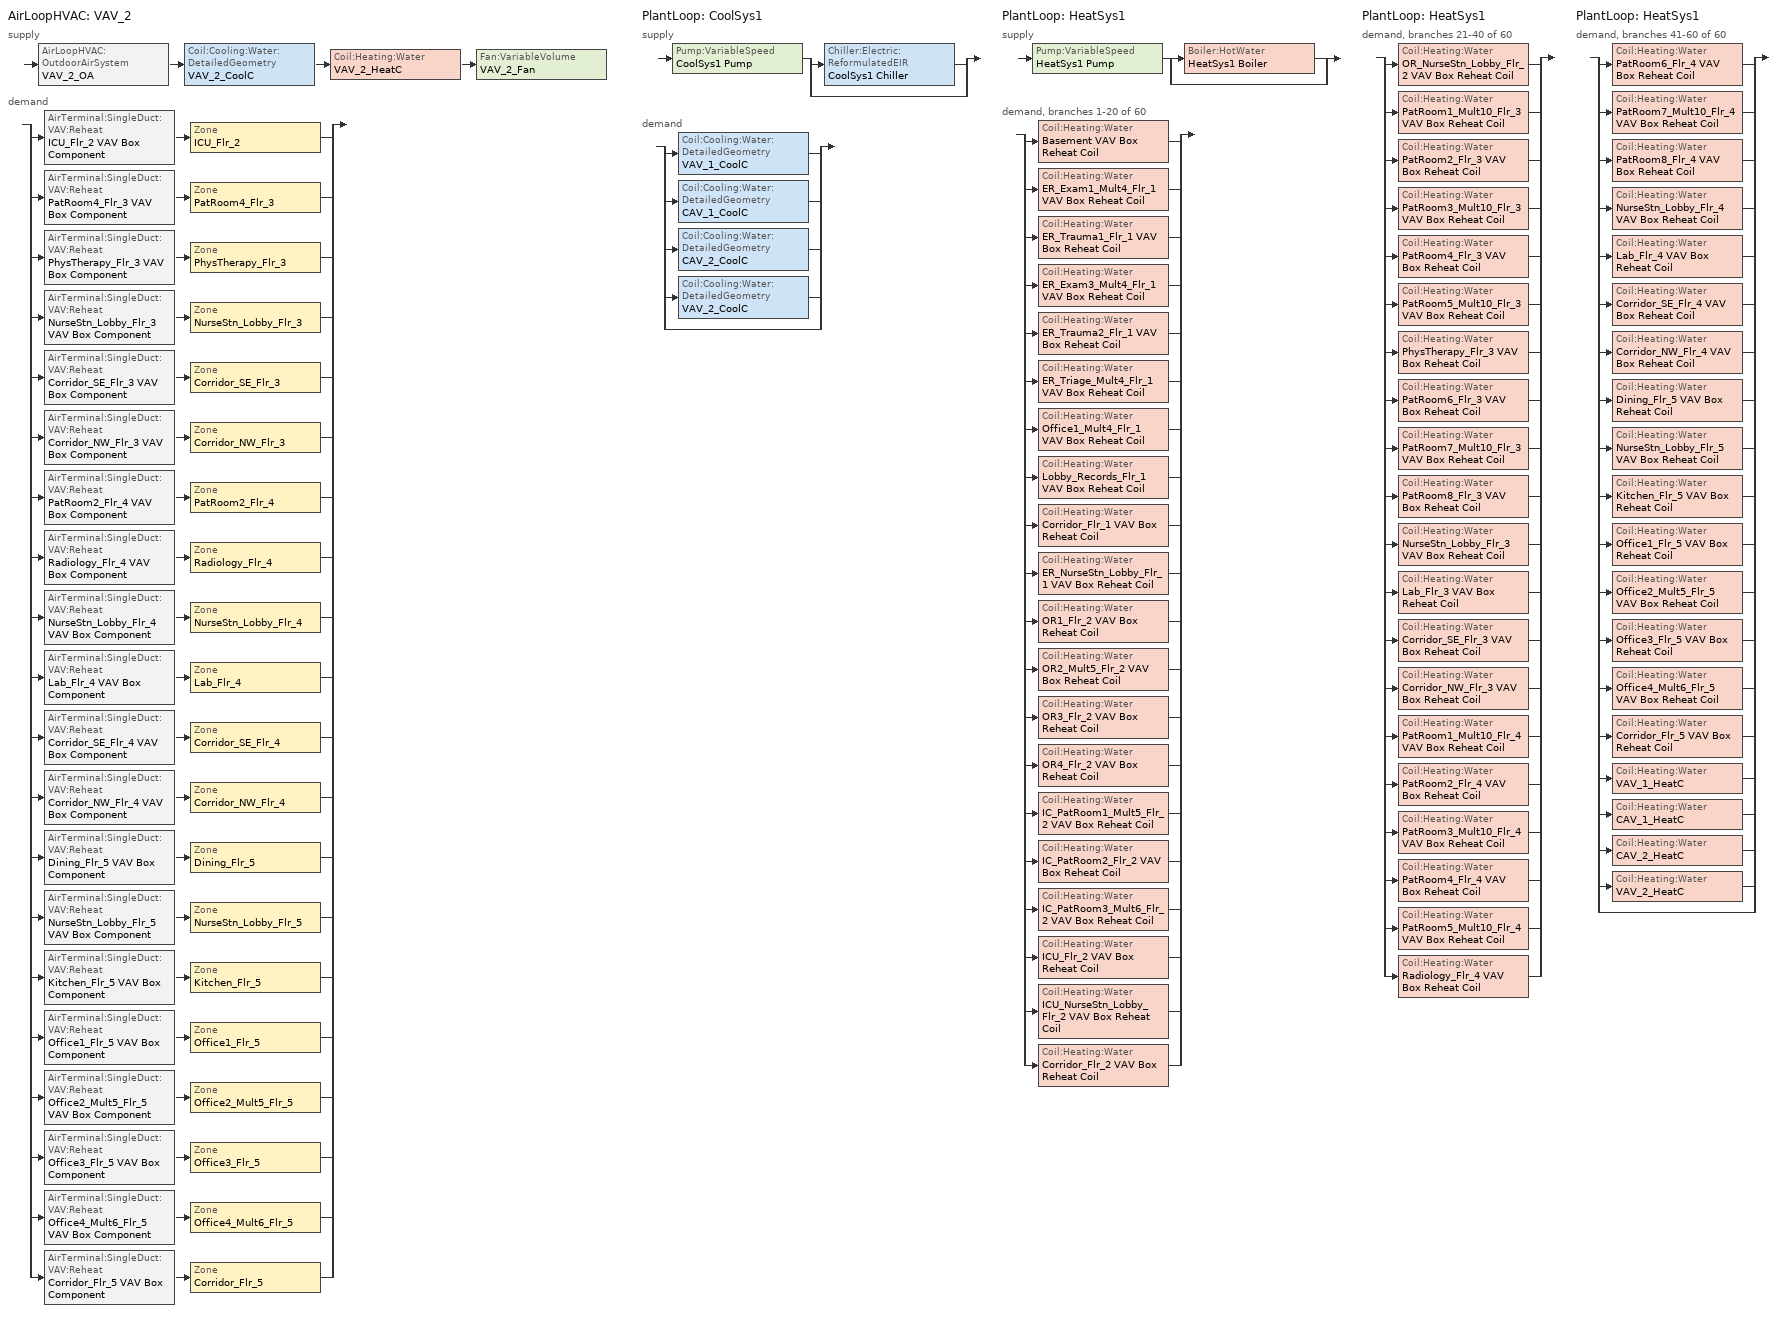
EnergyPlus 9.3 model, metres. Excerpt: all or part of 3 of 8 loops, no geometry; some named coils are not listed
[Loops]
AirLoopHVAC 'VAV_2'
 supply: AirLoopHVAC:OutdoorAirSystem 'VAV_2_OA' > Coil:Cooling:Water:DetailedGeometry 'VAV_2_CoolC' > Coil:Heating:Water 'VAV_2_HeatC' > Fan:VariableVolume 'VAV_2_Fan'
 demand: split
  | AirTerminal:SingleDuct:VAV:Reheat 'ICU_Flr_2 VAV Box Component' > Zone 'ICU_Flr_2'
  | AirTerminal:SingleDuct:VAV:Reheat 'PatRoom4_Flr_3 VAV Box Component' > Zone 'PatRoom4_Flr_3'
  | AirTerminal:SingleDuct:VAV:Reheat 'PhysTherapy_Flr_3 VAV Box Component' > Zone 'PhysTherapy_Flr_3'
  | AirTerminal:SingleDuct:VAV:Reheat 'NurseStn_Lobby_Flr_3 VAV Box Component' > Zone 'NurseStn_Lobby_Flr_3'
  | AirTerminal:SingleDuct:VAV:Reheat 'Corridor_SE_Flr_3 VAV Box Component' > Zone 'Corridor_SE_Flr_3'
  | AirTerminal:SingleDuct:VAV:Reheat 'Corridor_NW_Flr_3 VAV Box Component' > Zone 'Corridor_NW_Flr_3'
  | AirTerminal:SingleDuct:VAV:Reheat 'PatRoom2_Flr_4 VAV Box Component' > Zone 'PatRoom2_Flr_4'
  | AirTerminal:SingleDuct:VAV:Reheat 'Radiology_Flr_4 VAV Box Component' > Zone 'Radiology_Flr_4'
  | AirTerminal:SingleDuct:VAV:Reheat 'NurseStn_Lobby_Flr_4 VAV Box Component' > Zone 'NurseStn_Lobby_Flr_4'
  | AirTerminal:SingleDuct:VAV:Reheat 'Lab_Flr_4 VAV Box Component' > Zone 'Lab_Flr_4'
  | AirTerminal:SingleDuct:VAV:Reheat 'Corridor_SE_Flr_4 VAV Box Component' > Zone 'Corridor_SE_Flr_4'
  | AirTerminal:SingleDuct:VAV:Reheat 'Corridor_NW_Flr_4 VAV Box Component' > Zone 'Corridor_NW_Flr_4'
  | AirTerminal:SingleDuct:VAV:Reheat 'Dining_Flr_5 VAV Box Component' > Zone 'Dining_Flr_5'
  | AirTerminal:SingleDuct:VAV:Reheat 'NurseStn_Lobby_Flr_5 VAV Box Component' > Zone 'NurseStn_Lobby_Flr_5'
  | AirTerminal:SingleDuct:VAV:Reheat 'Kitchen_Flr_5 VAV Box Component' > Zone 'Kitchen_Flr_5'
  | AirTerminal:SingleDuct:VAV:Reheat 'Office1_Flr_5 VAV Box Component' > Zone 'Office1_Flr_5'
  | AirTerminal:SingleDuct:VAV:Reheat 'Office2_Mult5_Flr_5 VAV Box Component' > Zone 'Office2_Mult5_Flr_5'
  | AirTerminal:SingleDuct:VAV:Reheat 'Office3_Flr_5 VAV Box Component' > Zone 'Office3_Flr_5'
  | AirTerminal:SingleDuct:VAV:Reheat 'Office4_Mult6_Flr_5 VAV Box Component' > Zone 'Office4_Mult6_Flr_5'
  | AirTerminal:SingleDuct:VAV:Reheat 'Corridor_Flr_5 VAV Box Component' > Zone 'Corridor_Flr_5'
PlantLoop 'CoolSys1'
 supply: Pump:VariableSpeed 'CoolSys1 Pump' > split
  | Chiller:Electric:ReformulatedEIR 'CoolSys1 Chiller'
  | bypass
 demand: split
  | Coil:Cooling:Water:DetailedGeometry 'VAV_1_CoolC'
  | Coil:Cooling:Water:DetailedGeometry 'CAV_1_CoolC'
  | Coil:Cooling:Water:DetailedGeometry 'CAV_2_CoolC'
  | Coil:Cooling:Water:DetailedGeometry 'VAV_2_CoolC'
  | bypass
PlantLoop 'HeatSys1'
 supply: Pump:VariableSpeed 'HeatSys1 Pump' > split
  | Boiler:HotWater 'HeatSys1 Boiler'
  | bypass
 demand, branches 1-20 of 60: split
  | Coil:Heating:Water 'Basement VAV Box Reheat Coil'
  | Coil:Heating:Water 'ER_Exam1_Mult4_Flr_1 VAV Box Reheat Coil'
  | Coil:Heating:Water 'ER_Trauma1_Flr_1 VAV Box Reheat Coil'
  | Coil:Heating:Water 'ER_Exam3_Mult4_Flr_1 VAV Box Reheat Coil'
  | Coil:Heating:Water 'ER_Trauma2_Flr_1 VAV Box Reheat Coil'
  | Coil:Heating:Water 'ER_Triage_Mult4_Flr_1 VAV Box Reheat Coil'
  | Coil:Heating:Water 'Office1_Mult4_Flr_1 VAV Box Reheat Coil'
  | Coil:Heating:Water 'Lobby_Records_Flr_1 VAV Box Reheat Coil'
  | Coil:Heating:Water 'Corridor_Flr_1 VAV Box Reheat Coil'
  | Coil:Heating:Water 'ER_NurseStn_Lobby_Flr_1 VAV Box Reheat Coil'
  | Coil:Heating:Water 'OR1_Flr_2 VAV Box Reheat Coil'
  | Coil:Heating:Water 'OR2_Mult5_Flr_2 VAV Box Reheat Coil'
  | Coil:Heating:Water 'OR3_Flr_2 VAV Box Reheat Coil'
  | Coil:Heating:Water 'OR4_Flr_2 VAV Box Reheat Coil'
  | Coil:Heating:Water 'IC_PatRoom1_Mult5_Flr_2 VAV Box Reheat Coil'
  | Coil:Heating:Water 'IC_PatRoom2_Flr_2 VAV Box Reheat Coil'
  | Coil:Heating:Water 'IC_PatRoom3_Mult6_Flr_2 VAV Box Reheat Coil'
  | Coil:Heating:Water 'ICU_Flr_2 VAV Box Reheat Coil'
  | Coil:Heating:Water 'ICU_NurseStn_Lobby_Flr_2 VAV Box Reheat Coil'
  | Coil:Heating:Water 'Corridor_Flr_2 VAV Box Reheat Coil'
PlantLoop 'HeatSys1'
 demand, branches 21-40 of 60: split
  | Coil:Heating:Water 'OR_NurseStn_Lobby_Flr_2 VAV Box Reheat Coil'
  | Coil:Heating:Water 'PatRoom1_Mult10_Flr_3 VAV Box Reheat Coil'
  | Coil:Heating:Water 'PatRoom2_Flr_3 VAV Box Reheat Coil'
  | Coil:Heating:Water 'PatRoom3_Mult10_Flr_3 VAV Box Reheat Coil'
  | Coil:Heating:Water 'PatRoom4_Flr_3 VAV Box Reheat Coil'
  | Coil:Heating:Water 'PatRoom5_Mult10_Flr_3 VAV Box Reheat Coil'
  | Coil:Heating:Water 'PhysTherapy_Flr_3 VAV Box Reheat Coil'
  | Coil:Heating:Water 'PatRoom6_Flr_3 VAV Box Reheat Coil'
  | Coil:Heating:Water 'PatRoom7_Mult10_Flr_3 VAV Box Reheat Coil'
  | Coil:Heating:Water 'PatRoom8_Flr_3 VAV Box Reheat Coil'
  | Coil:Heating:Water 'NurseStn_Lobby_Flr_3 VAV Box Reheat Coil'
  | Coil:Heating:Water 'Lab_Flr_3 VAV Box Reheat Coil'
  | Coil:Heating:Water 'Corridor_SE_Flr_3 VAV Box Reheat Coil'
  | Coil:Heating:Water 'Corridor_NW_Flr_3 VAV Box Reheat Coil'
  | Coil:Heating:Water 'PatRoom1_Mult10_Flr_4 VAV Box Reheat Coil'
  | Coil:Heating:Water 'PatRoom2_Flr_4 VAV Box Reheat Coil'
  | Coil:Heating:Water 'PatRoom3_Mult10_Flr_4 VAV Box Reheat Coil'
  | Coil:Heating:Water 'PatRoom4_Flr_4 VAV Box Reheat Coil'
  | Coil:Heating:Water 'PatRoom5_Mult10_Flr_4 VAV Box Reheat Coil'
  | Coil:Heating:Water 'Radiology_Flr_4 VAV Box Reheat Coil'
PlantLoop 'HeatSys1'
 demand, branches 41-60 of 60: split
  | Coil:Heating:Water 'PatRoom6_Flr_4 VAV Box Reheat Coil'
  | Coil:Heating:Water 'PatRoom7_Mult10_Flr_4 VAV Box Reheat Coil'
  | Coil:Heating:Water 'PatRoom8_Flr_4 VAV Box Reheat Coil'
  | Coil:Heating:Water 'NurseStn_Lobby_Flr_4 VAV Box Reheat Coil'
  | Coil:Heating:Water 'Lab_Flr_4 VAV Box Reheat Coil'
  | Coil:Heating:Water 'Corridor_SE_Flr_4 VAV Box Reheat Coil'
  | Coil:Heating:Water 'Corridor_NW_Flr_4 VAV Box Reheat Coil'
  | Coil:Heating:Water 'Dining_Flr_5 VAV Box Reheat Coil'
  | Coil:Heating:Water 'NurseStn_Lobby_Flr_5 VAV Box Reheat Coil'
  | Coil:Heating:Water 'Kitchen_Flr_5 VAV Box Reheat Coil'
  | Coil:Heating:Water 'Office1_Flr_5 VAV Box Reheat Coil'
  | Coil:Heating:Water 'Office2_Mult5_Flr_5 VAV Box Reheat Coil'
  | Coil:Heating:Water 'Office3_Flr_5 VAV Box Reheat Coil'
  | Coil:Heating:Water 'Office4_Mult6_Flr_5 VAV Box Reheat Coil'
  | Coil:Heating:Water 'Corridor_Flr_5 VAV Box Reheat Coil'
  | Coil:Heating:Water 'VAV_1_HeatC'
  | Coil:Heating:Water 'CAV_1_HeatC'
  | Coil:Heating:Water 'CAV_2_HeatC'
  | Coil:Heating:Water 'VAV_2_HeatC'
  | bypass
[Fan:VariableVolume]
VAV_2_Fan: Availability Schedule=HVACOperationSchd; Fan Total Efficiency=0.6175; Pressure Rise {Pa}=1515.192; Maximum Flow Rate {m3/s}=AUTOSIZE; Fan Power Minimum Flow Rate Input Method=FixedFlowRate; Fan Power Minimum Air Flow Rate {m3/s}=0; Motor Efficiency=0.95; Motor In Airstream Fraction=1; Fan Power Coefficient 1=0.0407599; Fan Power Coefficient 2=0.088045; Fan Power Coefficient 3=-0.0729261; Fan Power Coefficient 4=0.94374; Fan Power Coefficient 5=0
[Fan:ZoneExhaust] Availability Schedule=HVACOperationSchd; Fan Total Efficiency=1; Pressure Rise {Pa}=1.0e-006
Name | Maximum Flow Rate {m3/s}
Dining_Flr_5 Exhaust Fan | 0.74997
Kitchen_Flr_5 Exhaust Fan | 1.75103
[Coil:Heating:Water] Availability Schedule=ALWAYS_ON; U-Factor Times Area Value {W/K}=AUTOSIZE; Maximum Water Flow Rate {m3/s}=AUTOSIZE; Performance Input Method=UFactorTimesAreaAndDesignWaterFlowRate; Rated Capacity {W}=AUTOSIZE; Rated Inlet Water Temperature {C}=82.2; Rated Inlet Air Temperature {C}=16.6; Rated Outlet Water Temperature {C}=71.1; Rated Outlet Air Temperature {C}=32.2
Basement VAV Box Reheat Coil; Corridor_Flr_1 VAV Box Reheat Coil; Corridor_Flr_2 VAV Box Reheat Coil; Corridor_Flr_5 VAV Box Reheat Coil; Corridor_NW_Flr_3 VAV Box Reheat Coil; Corridor_NW_Flr_4 VAV Box Reheat Coil; Corridor_SE_Flr_3 VAV Box Reheat Coil; Corridor_SE_Flr_4 VAV Box Reheat Coil; Dining_Flr_5 VAV Box Reheat Coil; ER_Exam1_Mult4_Flr_1 VAV Box Reheat Coil; ER_Exam3_Mult4_Flr_1 VAV Box Reheat Coil; ER_NurseStn_Lobby_Flr_1 VAV Box Reheat Coil; ER_Trauma1_Flr_1 VAV Box Reheat Coil; ER_Trauma2_Flr_1 VAV Box Reheat Coil; ER_Triage_Mult4_Flr_1 VAV Box Reheat Coil; ICU_Flr_2 VAV Box Reheat Coil; ICU_NurseStn_Lobby_Flr_2 VAV Box Reheat Coil; IC_PatRoom1_Mult5_Flr_2 VAV Box Reheat Coil; IC_PatRoom2_Flr_2 VAV Box Reheat Coil; IC_PatRoom3_Mult6_Flr_2 VAV Box Reheat Coil; Kitchen_Flr_5 VAV Box Reheat Coil; Lab_Flr_3 VAV Box Reheat Coil; Lab_Flr_4 VAV Box Reheat Coil; Lobby_Records_Flr_1 VAV Box Reheat Coil; NurseStn_Lobby_Flr_3 VAV Box Reheat Coil; NurseStn_Lobby_Flr_4 VAV Box Reheat Coil; NurseStn_Lobby_Flr_5 VAV Box Reheat Coil; OR1_Flr_2 VAV Box Reheat Coil; OR2_Mult5_Flr_2 VAV Box Reheat Coil; OR3_Flr_2 VAV Box Reheat Coil; OR4_Flr_2 VAV Box Reheat Coil; OR_NurseStn_Lobby_Flr_2 VAV Box Reheat Coil; Office1_Flr_5 VAV Box Reheat Coil; Office1_Mult4_Flr_1 VAV Box Reheat Coil; Office2_Mult5_Flr_5 VAV Box Reheat Coil; Office3_Flr_5 VAV Box Reheat Coil; Office4_Mult6_Flr_5 VAV Box Reheat Coil; PatRoom1_Mult10_Flr_3 VAV Box Reheat Coil; PatRoom1_Mult10_Flr_4 VAV Box Reheat Coil; PatRoom2_Flr_3 VAV Box Reheat Coil; PatRoom2_Flr_4 VAV Box Reheat Coil; PatRoom3_Mult10_Flr_3 VAV Box Reheat Coil; PatRoom3_Mult10_Flr_4 VAV Box Reheat Coil; PatRoom4_Flr_3 VAV Box Reheat Coil; PatRoom4_Flr_4 VAV Box Reheat Coil; PatRoom5_Mult10_Flr_3 VAV Box Reheat Coil; PatRoom5_Mult10_Flr_4 VAV Box Reheat Coil; PatRoom6_Flr_3 VAV Box Reheat Coil; PatRoom6_Flr_4 VAV Box Reheat Coil; PatRoom7_Mult10_Flr_3 VAV Box Reheat Coil; PatRoom7_Mult10_Flr_4 VAV Box Reheat Coil; PatRoom8_Flr_3 VAV Box Reheat Coil; PatRoom8_Flr_4 VAV Box Reheat Coil; PhysTherapy_Flr_3 VAV Box Reheat Coil; Radiology_Flr_4 VAV Box Reheat Coil; VAV_2_HeatC
[Coil:Cooling:Water:DetailedGeometry]
VAV_2_CoolC: Availability Schedule=ALWAYS_ON; Maximum Water Flow Rate {m3/s}=AUTOSIZE; Tube Outside Surface Area {m2}=AUTOSIZE; Total Tube Inside Area {m2}=AUTOSIZE; Fin Surface Area {m2}=AUTOSIZE; Minimum Airflow Area {m2}=AUTOSIZE; Coil Depth {m}=AUTOSIZE; Fin Diameter {m}=AUTOSIZE; Fin Thickness {m}=0.0015; Tube Inside Diameter {m}=0.01445; Tube Outside Diameter {m}=0.0159; Tube Thermal Conductivity {W/m-K}=386; Fin Thermal Conductivity {W/m-K}=204; Fin Spacing {m}=0.0018; Tube Depth Spacing {m}=0.026; Number of Tube Rows=6; Number of Tubes per Row=AUTOSIZE
[AirTerminal:SingleDuct:VAV:Reheat] Availability Schedule=ALWAYS_ON; Maximum Air Flow Rate {m3/s}=AUTOSIZE; Zone Minimum Air Flow Input Method=Constant; Maximum Hot Water or Steam Flow Rate {m3/s}=AUTOSIZE; Minimum Hot Water or Steam Flow Rate {m3/s}=0; Convergence Tolerance=0.001; Damper Heating Action=NORMAL
Name | Constant Minimum Air Flow Fraction | Reheat Coil
Corridor_Flr_5 VAV Box Component | 0.3 | Corridor_Flr_5 VAV Box Reheat Coil
Corridor_NW_Flr_3 VAV Box Component | 0.3 | Corridor_NW_Flr_3 VAV Box Reheat Coil
Corridor_NW_Flr_4 VAV Box Component | 0.3 | Corridor_NW_Flr_4 VAV Box Reheat Coil
Corridor_SE_Flr_3 VAV Box Component | 0.3 | Corridor_SE_Flr_3 VAV Box Reheat Coil
Corridor_SE_Flr_4 VAV Box Component | 0.3 | Corridor_SE_Flr_4 VAV Box Reheat Coil
Dining_Flr_5 VAV Box Component | 0.3 | Dining_Flr_5 VAV Box Reheat Coil
ICU_Flr_2 VAV Box Component | 1 | ICU_Flr_2 VAV Box Reheat Coil
Kitchen_Flr_5 VAV Box Component | 1 | Kitchen_Flr_5 VAV Box Reheat Coil
Lab_Flr_4 VAV Box Component | 1 | Lab_Flr_4 VAV Box Reheat Coil
NurseStn_Lobby_Flr_3 VAV Box Component | 0.3 | NurseStn_Lobby_Flr_3 VAV Box Reheat Coil
NurseStn_Lobby_Flr_4 VAV Box Component | 0.3 | NurseStn_Lobby_Flr_4 VAV Box Reheat Coil
NurseStn_Lobby_Flr_5 VAV Box Component | 0.3 | NurseStn_Lobby_Flr_5 VAV Box Reheat Coil
Office1_Flr_5 VAV Box Component | 0.3 | Office1_Flr_5 VAV Box Reheat Coil
Office2_Mult5_Flr_5 VAV Box Component | 0.3 | Office2_Mult5_Flr_5 VAV Box Reheat Coil
Office3_Flr_5 VAV Box Component | 0.3 | Office3_Flr_5 VAV Box Reheat Coil
Office4_Mult6_Flr_5 VAV Box Component | 0.3 | Office4_Mult6_Flr_5 VAV Box Reheat Coil
PatRoom2_Flr_4 VAV Box Component | 1 | PatRoom2_Flr_4 VAV Box Reheat Coil
PatRoom4_Flr_3 VAV Box Component | 1 | PatRoom4_Flr_3 VAV Box Reheat Coil
PhysTherapy_Flr_3 VAV Box Component | 0.3 | PhysTherapy_Flr_3 VAV Box Reheat Coil
Radiology_Flr_4 VAV Box Component | 0.3 | Radiology_Flr_4 VAV Box Reheat Coil
[Zone equipment]
Corridor_Flr_5: Corridor_Flr_5 VAV Box Component
Corridor_NW_Flr_3: Corridor_NW_Flr_3 VAV Box Component
Corridor_NW_Flr_4: Corridor_NW_Flr_4 VAV Box Component
Corridor_SE_Flr_3: Corridor_SE_Flr_3 VAV Box Component
Corridor_SE_Flr_4: Corridor_SE_Flr_4 VAV Box Component
Dining_Flr_5: Dining_Flr_5 Exhaust Fan, Dining_Flr_5 VAV Box Component
ICU_Flr_2: ICU_Flr_2 VAV Box Component
Kitchen_Flr_5: Kitchen_Flr_5 Exhaust Fan, Kitchen_Flr_5 VAV Box Component
Lab_Flr_4: Lab_Flr_4 VAV Box Component
NurseStn_Lobby_Flr_3: NurseStn_Lobby_Flr_3 VAV Box Component
NurseStn_Lobby_Flr_4: NurseStn_Lobby_Flr_4 VAV Box Component
NurseStn_Lobby_Flr_5: NurseStn_Lobby_Flr_5 VAV Box Component
Office1_Flr_5: Office1_Flr_5 VAV Box Component
Office2_Mult5_Flr_5: Office2_Mult5_Flr_5 VAV Box Component
Office3_Flr_5: Office3_Flr_5 VAV Box Component
Office4_Mult6_Flr_5: Office4_Mult6_Flr_5 VAV Box Component
PatRoom2_Flr_4: PatRoom2_Flr_4 VAV Box Component
PatRoom4_Flr_3: PatRoom4_Flr_3 VAV Box Component
PhysTherapy_Flr_3: PhysTherapy_Flr_3 VAV Box Component
Radiology_Flr_4: Radiology_Flr_4 VAV Box Component
[Sizing:Zone] Zone Cooling Design Supply Air Temperature Input Method=SupplyAirTemperature; Zone Cooling Design Supply Air Temperature {C}=11.1; Zone Heating Design Supply Air Temperature Input Method=SupplyAirTemperature; Zone Heating Design Supply Air Temperature {C}=50; Zone Cooling Design Supply Air Humidity Ratio {kgWater/kgDryAir}=0.007; Zone Heating Design Supply Air Humidity Ratio {kgWater/kgDryAir}=0.008; Heating Design Air Flow Method=DesignDay; Account for Dedicated Outdoor Air System=No; Dedicated Outdoor Air System Control Strategy=NeutralSupplyAir; Dedicated Outdoor Air Low Setpoint Temperature for Design {C}=autosize; Dedicated Outdoor Air High Setpoint Temperature for Design {C}=autosize
Name | Design Specification Outdoor Air Object | Cooling Design Air Flow Method | Cooling Minimum Air Flow {m3/s}
Corridor_Flr_5 | SZ DSOA Corridor_Flr_5 | DesignDay
Corridor_NW_Flr_3 | SZ DSOA Corridor_NW_Flr_3 | DesignDayWithLimit | 1.343822
Corridor_NW_Flr_4 | SZ DSOA Corridor_NW_Flr_4 | DesignDayWithLimit | 1.343822
Corridor_SE_Flr_3 | SZ DSOA Corridor_SE_Flr_3 | DesignDayWithLimit | 1.343822
Corridor_SE_Flr_4 | SZ DSOA Corridor_SE_Flr_4 | DesignDayWithLimit | 1.343822
Dining_Flr_5 | SZ DSOA Dining_Flr_5 | DesignDay
ICU_Flr_2 | SZ DSOA ICU_Flr_2 | DesignDayWithLimit | 4.39605
Kitchen_Flr_5 | SZ DSOA Kitchen_Flr_5 | DesignDay
Lab_Flr_4 | SZ DSOA Lab_Flr_4 | DesignDayWithLimit | 1.882
NurseStn_Lobby_Flr_3 | SZ DSOA NurseStn_Lobby_Flr_3 | DesignDay
NurseStn_Lobby_Flr_4 | SZ DSOA NurseStn_Lobby_Flr_4 | DesignDay
NurseStn_Lobby_Flr_5 | SZ DSOA NurseStn_Lobby_Flr_5 | DesignDay
Office1_Flr_5 | SZ DSOA Office1_Flr_5 | DesignDay
Office2_Mult5_Flr_5 | SZ DSOA Office2_Mult5_Flr_5 | DesignDay
Office3_Flr_5 | SZ DSOA Office3_Flr_5 | DesignDay
Office4_Mult6_Flr_5 | SZ DSOA Office4_Mult6_Flr_5 | DesignDay
PatRoom2_Flr_4 | SZ DSOA PatRoom2_Flr_4 | DesignDayWithLimit | 0.24785
PatRoom4_Flr_3 | SZ DSOA PatRoom4_Flr_3 | DesignDayWithLimit | 0.24785
PhysTherapy_Flr_3 | SZ DSOA PhysTherapy_Flr_3 | DesignDayWithLimit | 3.4697
Radiology_Flr_4 | SZ DSOA Radiology_Flr_4 | DesignDayWithLimit | 8.67425
[DesignSpecification:OutdoorAir]
Name | Outdoor Air Method | Outdoor Air Flow per Zone Floor Area {m3/s-m2} | Outdoor Air Flow per Person {m3/s-person} | Outdoor Air Flow per Zone {m3/s}
SZ DSOA Corridor_Flr_5; SZ DSOA Corridor_NW_Flr_3; SZ DSOA Corridor_NW_Flr_4; SZ DSOA Corridor_SE_Flr_3; SZ DSOA Corridor_SE_Flr_4 | Flow/Area | 0.00025
SZ DSOA Dining_Flr_5; SZ DSOA NurseStn_Lobby_Flr_3; SZ DSOA NurseStn_Lobby_Flr_4; SZ DSOA NurseStn_Lobby_Flr_5; SZ DSOA Office1_Flr_5; SZ DSOA Office2_Mult5_Flr_5; SZ DSOA Office3_Flr_5; SZ DSOA Office4_Mult6_Flr_5 | Flow/Person |  | 0.01
SZ DSOA ICU_Flr_2 | Flow/Zone |  |  | 1.46535
SZ DSOA Kitchen_Flr_5 | Flow/Zone |  |  | 1.75103
SZ DSOA Lab_Flr_4 | Flow/Zone |  |  | 1.882
SZ DSOA PatRoom2_Flr_4; SZ DSOA PatRoom4_Flr_3 | Flow/Zone |  |  | 0.082617
SZ DSOA PhysTherapy_Flr_3 | Flow/Person |  | 0.008
SZ DSOA Radiology_Flr_4 | Flow/Zone |  |  | 1.73485
[ZoneControl:Thermostat] Control Type Schedule=Dual Zone Control Type Sched
Name | Zone or ZoneList | Control 1
Corridor_Flr_5 Thermostat | Corridor_Flr_5 | Corridor_Flr_5 DualSPSched
Corridor_NW_Flr_3 Thermostat | Corridor_NW_Flr_3 | Corridor_NW_Flr_3 DualSPSched
Corridor_NW_Flr_4 Thermostat | Corridor_NW_Flr_4 | Corridor_NW_Flr_4 DualSPSched
Corridor_SE_Flr_3 Thermostat | Corridor_SE_Flr_3 | Corridor_SE_Flr_3 DualSPSched
Corridor_SE_Flr_4 Thermostat | Corridor_SE_Flr_4 | Corridor_SE_Flr_4 DualSPSched
Dining_Flr_5 Thermostat | Dining_Flr_5 | Dining_Flr_5 DualSPSched
ICU_Flr_2 Thermostat | ICU_Flr_2 | ICU_Flr_2 DualSPSched
Kitchen_Flr_5 Thermostat | Kitchen_Flr_5 | Kitchen_Flr_5 DualSPSched
Lab_Flr_4 Thermostat | Lab_Flr_4 | Lab_Flr_4 DualSPSched
NurseStn_Lobby_Flr_3 Thermostat | NurseStn_Lobby_Flr_3 | NurseStn_Lobby_Flr_3 DualSPSched
NurseStn_Lobby_Flr_4 Thermostat | NurseStn_Lobby_Flr_4 | NurseStn_Lobby_Flr_4 DualSPSched
NurseStn_Lobby_Flr_5 Thermostat | NurseStn_Lobby_Flr_5 | NurseStn_Lobby_Flr_5 DualSPSched
Office1_Flr_5 Thermostat | Office1_Flr_5 | Office1_Flr_5 DualSPSched
Office2_Mult5_Flr_5 Thermostat | Office2_Mult5_Flr_5 | Office2_Mult5_Flr_5 DualSPSched
Office3_Flr_5 Thermostat | Office3_Flr_5 | Office3_Flr_5 DualSPSched
Office4_Mult6_Flr_5 Thermostat | Office4_Mult6_Flr_5 | Office4_Mult6_Flr_5 DualSPSched
PatRoom2_Flr_4 Thermostat | PatRoom2_Flr_4 | PatRoom2_Flr_4 DualSPSched
PatRoom4_Flr_3 Thermostat | PatRoom4_Flr_3 | PatRoom4_Flr_3 DualSPSched
PhysTherapy_Flr_3 Thermostat | PhysTherapy_Flr_3 | PhysTherapy_Flr_3 DualSPSched
Radiology_Flr_4 Thermostat | Radiology_Flr_4 | Radiology_Flr_4 DualSPSched
[ThermostatSetpoint:DualSetpoint]
Name | Heating Setpoint Temperature Schedule | Cooling Setpoint Temperature Schedule
Corridor_Flr_5 DualSPSched; Corridor_NW_Flr_3 DualSPSched; Corridor_NW_Flr_4 DualSPSched; Corridor_SE_Flr_3 DualSPSched; Corridor_SE_Flr_4 DualSPSched; Dining_Flr_5 DualSPSched; Lab_Flr_4 DualSPSched; NurseStn_Lobby_Flr_3 DualSPSched; NurseStn_Lobby_Flr_4 DualSPSched; NurseStn_Lobby_Flr_5 DualSPSched; Office1_Flr_5 DualSPSched; Office2_Mult5_Flr_5 DualSPSched; Office3_Flr_5 DualSPSched; Office4_Mult6_Flr_5 DualSPSched; PhysTherapy_Flr_3 DualSPSched; Radiology_Flr_4 DualSPSched | ADMIN_HTGSETP_SCH | ADMIN_CLGSETP_SCH
ICU_Flr_2 DualSPSched; PatRoom2_Flr_4 DualSPSched; PatRoom4_Flr_3 DualSPSched | CRITICAL_HTGSETP_SCH | CRITICAL_CLGSETP_SCH
Kitchen_Flr_5 DualSPSched | Kitchen_HTGSETP_SCH | Kitchen_CLGSETP_SCH
[Sizing:System]
VAV_2: Type of Load to Size On=Sensible; Design Outdoor Air Flow Rate {m3/s}=AUTOSIZE; Central Heating Maximum System Air Flow Ratio=0.3; Preheat Design Temperature {C}=7; Preheat Design Humidity Ratio {kgWater/kgDryAir}=0.008; Precool Design Temperature {C}=11.1; Precool Design Humidity Ratio {kgWater/kgDryAir}=0.008; Central Cooling Design Supply Air Temperature {C}=7.2; Central Heating Design Supply Air Temperature {C}=16; Type of Zone Sum to Use=Coincident; 100% Outdoor Air in Cooling=No; 100% Outdoor Air in Heating=No; Central Cooling Design Supply Air Humidity Ratio {kgWater/kgDryAir}=0.007; Central Heating Design Supply Air Humidity Ratio {kgWater/kgDryAir}=0.007; Cooling Supply Air Flow Rate Method=DesignDay; Cooling Supply Air Flow Rate {m3/s}=0; Heating Supply Air Flow Rate Method=DesignDay; Heating Supply Air Flow Rate {m3/s}=0; System Outdoor Air Method=ZoneSum; Zone Maximum Outdoor Air Fraction=1; Cooling Design Capacity Method=CoolingDesignCapacity; Cooling Design Capacity {W}=autosize; Heating Design Capacity Method=HeatingDesignCapacity; Heating Design Capacity {W}=autosize; Central Cooling Capacity Control Method=OnOff
[Controller:OutdoorAir]
VAV_2_OA_Controller: Minimum Outdoor Air Flow Rate {m3/s}=AUTOSIZE; Maximum Outdoor Air Flow Rate {m3/s}=AUTOSIZE; Economizer Control Type=NoEconomizer; Economizer Control Action Type=ModulateFlow; Economizer Maximum Limit Dry-Bulb Temperature {C}=28; Economizer Maximum Limit Enthalpy {J/kg}=64000; Economizer Minimum Limit Dry-Bulb Temperature {C}=-100; Lockout Type=NoLockout; Minimum Limit Type=FixedMinimum; Minimum Outdoor Air Schedule=ALWAYS_ON; Minimum Fraction of Outdoor Air Schedule=VAV_OAminFracSchedule
[Controller:WaterCoil] Control Variable=Temperature; Actuator Variable=Flow; Maximum Actuated Flow {m3/s}=AUTOSIZE; Minimum Actuated Flow {m3/s}=0
Name | Action | Controller Convergence Tolerance {deltaC}
VAV_2_CoolC_Controller | Reverse
VAV_2_HeatC_Controller | Normal | 0.0001
[AirLoopHVAC]
VAV_2: Design Supply Air Flow Rate {m3/s}=AUTOSIZE
[SetpointManager:Scheduled] Control Variable=Temperature
Name | Schedule | Setpoint Node or NodeList
VAV_2 SAT setpoint | Seasonal-Reset-Supply-Air-Temp-Sch | VAV_2 Supply Equipment Outlet Node
HeatSys1 Boiler Setpoint Manager | HW-Loop-Temp-Schedule | HeatSys1 Supply Equipment Outlet Node
CoolSys1 Chiller Setpoint Manager | CW-Loop-Temp-Schedule | CoolSys1 Supply Equipment Outlet Node
CoolSys1 Loop Setpoint Manager | CW-Loop-Temp-Schedule | CoolSys1 Supply Outlet Node
HeatSys1 Loop Setpoint Manager | HW-Loop-Temp-Schedule | HeatSys1 Supply Outlet Node
[SetpointManager:MixedAir] Control Variable=Temperature
Name | Setpoint Node or NodeList
VAV_2_CoolC SAT Manager | VAV_2_CoolC-VAV_2_HeatCNode
VAV_2_HeatC SAT Manager | VAV_2_HeatC-VAV_2_FanNode
VAV_2_OAMixed Air Temp Manager | VAV_2_OA-VAV_2_CoolCNode
[Boiler:HotWater]
HeatSys1 Boiler: Fuel Type=NATURALGAS; Nominal Capacity {W}=AUTOSIZE; Nominal Thermal Efficiency=0.786; Efficiency Curve Temperature Evaluation Variable=LeavingBoiler; Design Water Flow Rate {m3/s}=AUTOSIZE; Minimum Part Load Ratio=0; Maximum Part Load Ratio=1.2; Optimum Part Load Ratio=1; Water Outlet Upper Temperature Limit {C}=95; Boiler Flow Mode=LeavingSetpointModulated; Parasitic Electric Load {W}=0; Sizing Factor=1
[Chiller:Electric:ReformulatedEIR]
CoolSys1 Chiller: Reference Capacity {W}=AUTOSIZE; Reference COP {W/W}=5.2; Reference Leaving Chilled Water Temperature {C}=6.67; Reference Leaving Condenser Water Temperature {C}=35; Reference Chilled Water Flow Rate {m3/s}=AutoSize; Reference Condenser Water Flow Rate {m3/s}=AutoSize; Cooling Capacity Function of Temperature Curve=WC Centrifugal Default 90.1-2004 Cap_fT; Electric Input to Cooling Output Ratio Function of Temperature Curve=WC Centrifugal Default 90.1-2004 EIR_fT; Electric Input to Cooling Output Ratio Function of Part Load Ratio Curve Type=LeavingCondenserWaterTemperature; Electric Input to Cooling Output Ratio Function of Part Load Ratio Curve=WC Centrifugal GTE 300tons Default 90.1-2004 EIR_fPLR; Minimum Part Load Ratio=0.1; Maximum Part Load Ratio=1; Optimum Part Load Ratio=1; Minimum Unloading Ratio=0.2; Fraction of Compressor Electric Consumption Rejected by Condenser=1; Leaving Chilled Water Lower Temperature Limit {C}=2; Chiller Flow Mode Type=LeavingSetpointModulated; Sizing Factor=1
[Pump:VariableSpeed] Design Maximum Flow Rate {m3/s}=AUTOSIZE; Design Pump Head {Pa}=179352; Design Power Consumption {W}=AUTOSIZE; Motor Efficiency=0.9; Fraction of Motor Inefficiencies to Fluid Stream=0; Coefficient 1 of the Part Load Performance Curve=0; Coefficient 2 of the Part Load Performance Curve=1; Coefficient 3 of the Part Load Performance Curve=0; Coefficient 4 of the Part Load Performance Curve=0; Design Minimum Flow Rate {m3/s}=0; Pump Control Type=Intermittent
CoolSys1 Pump; HeatSys1 Pump
[PlantEquipmentList]
CoolSys1 Equipment List: CoolSys1 Chiller
HeatSys1 Equipment List: HeatSys1 Boiler
[Sizing:Plant]
Name | Loop Type | Design Loop Exit Temperature {C} | Loop Design Temperature Difference {deltaC}
CoolSys1 | Cooling | 6.67 | 6.67
HeatSys1 | Heating | 82.2 | 11.1
[PlantEquipmentOperationSchemes] Control Scheme 1 Schedule=PlantOnSched
Name | Control Scheme 1
CoolSys1 Loop Operation Scheme List | CoolSys1 Operation Scheme
HeatSys1 Loop Operation Scheme List | HeatSys1 Operation Scheme
[PlantEquipmentOperation:HeatingLoad]
HeatSys1 Operation Scheme: Load Range 1 Lower Limit {W}=0; Load Range 1 Upper Limit {W}=1000000000000000; Range 1 Equipment List=HeatSys1 Equipment List
[PlantEquipmentOperation:CoolingLoad]
CoolSys1 Operation Scheme: Load Range 1 Lower Limit {W}=0; Load Range 1 Upper Limit {W}=100000000000000; Range 1 Equipment List=CoolSys1 Equipment List
[PlantLoop] Fluid Type=Water; Maximum Loop Flow Rate {m3/s}=AUTOSIZE; Minimum Loop Flow Rate {m3/s}=0; Plant Loop Volume {m3}=AUTOSIZE; Load Distribution Scheme=Optimal
Name | Plant Equipment Operation Scheme | Maximum Loop Temperature {C} | Minimum Loop Temperature {C}
CoolSys1 | CoolSys1 Loop Operation Scheme List | 98 | 1
HeatSys1 | HeatSys1 Loop Operation Scheme List | 100 | 10
[Refrigeration:Case] Availability Schedule=ALWAYS_ON; Zone=Kitchen_Flr_5; Rated Ambient Temperature {C}=23.88; Rated Ambient Relative Humidity {percent}=55; Latent Case Credit Curve Type=CaseTemperatureMethod; Case Lighting Schedule=BLDG_LIGHT_SCH; Fraction of Lighting Energy to Case=1; Case Anti-Sweat Heater Power per Unit Length {W/m}=0; Minimum Anti-Sweat Heater Power per Unit Length {W/m}=0; Anti-Sweat Heater Control Type=None; Humidity at Zero Anti-Sweat Heater Energy {percent}=0; Case Height {m}=0; Defrost Energy Correction Curve Type=None; Under Case HVAC Return Air Fraction=0
Name | Rated Total Cooling Capacity per Unit Length {W/m} | Rated Latent Heat Ratio | Rated Runtime Fraction | Case Length {m} | Case Operating Temperature {C} | Latent Case Credit Curve | Standard Case Fan Power per Unit Length {W/m} | Operating Case Fan Power per Unit Length {W/m} | Standard Case Lighting Power per Unit Length {W/m} | Fraction of Anti-Sweat Heater Energy to Case | Case Defrost Power per Unit Length {W/m} | Case Defrost Type | Case Defrost Schedule | Case Defrost Drip-Down Schedule | Refrigerated Case Restocking Schedule | Case Credit Fraction Schedule
Kitchen_Flr_5_Case:1_WALKINFREEZER | 734 | 0.1 | 0.4 | 10.98 | -23 | Kitchen_Flr_5_Case:1_WALKINFREEZERSingleShelfHorizontal_LatentEnergyMult | 69 | 69 | 33 | 0 | 364 | ELECTRIC | Kitchen_Flr_5_Case:1_WALKINFREEZER_CaseDefrost2aDaySched | Kitchen_Flr_5_Case:1_WALKINFREEZER_CaseDripDown2aDaySched | Kitchen_Flr_5_Case:1_WALKINFREEZER_WalkInStockingSched | Kitchen_Flr_5_Case:1_WALKINFREEZER_CaseCreditReduxSched
Kitchen_Flr_5_Case:2_SELFCONTAINEDDISPLAYCASE | 886.5 | 0.08 | 0.85 | 8.93 | 2 | Kitchen_Flr_5_Case:2_SELFCONTAINEDDISPLAYCASEMultiShelfVertical_LatentEnergyMult | 67 | 67 | 40 | 0.2 | 0 | NONE |  |  | Kitchen_Flr_5_Case:2_SELFCONTAINEDDISPLAYCASE_CaseStockingSched
[Refrigeration:CompressorRack] Heat Rejection Location=OUTDOORS; Design Condenser Fan Power {W}=1000; Condenser Type=AIRCOOLED
Name | Design Compressor Rack COP {W/W} | Compressor Rack COP Function of Temperature Curve | Condenser Fan Power Function of Temperature Curve | Refrigeration Case Name or WalkIn Name or CaseAndWalkInList
RACK1 | 1.5 | RACK1_RackCOPfTCurve | RACK1_RackCondFanCurve2 | Kitchen_Flr_5_Case:1_WALKINFREEZER
RACK2 | 3 | RACK2_RackCOPfTCurve |  | Kitchen_Flr_5_Case:2_SELFCONTAINEDDISPLAYCASE
[EnergyManagementSystem:Sensor]
CORRIDOR_FLR_5_O: CORRIDOR_FLR_5; Zone People Occupant Count
CORRIDOR_FLR_5_T: CORRIDOR_FLR_5; Zone Mean Air Temperature
CORRIDOR_FLR_5_H: CORRIDOR_FLR_5; Zone Air System Sensible Heating Energy
CORRIDOR_FLR_5_C: CORRIDOR_FLR_5; Zone Air System Sensible Cooling Energy
CORRIDOR_NW_FLR_3_O: CORRIDOR_NW_FLR_3; Zone People Occupant Count
CORRIDOR_NW_FLR_3_T: CORRIDOR_NW_FLR_3; Zone Mean Air Temperature
CORRIDOR_NW_FLR_3_H: CORRIDOR_NW_FLR_3; Zone Air System Sensible Heating Energy
CORRIDOR_NW_FLR_3_C: CORRIDOR_NW_FLR_3; Zone Air System Sensible Cooling Energy
CORRIDOR_NW_FLR_4_O: CORRIDOR_NW_FLR_4; Zone People Occupant Count
CORRIDOR_NW_FLR_4_T: CORRIDOR_NW_FLR_4; Zone Mean Air Temperature
CORRIDOR_NW_FLR_4_H: CORRIDOR_NW_FLR_4; Zone Air System Sensible Heating Energy
CORRIDOR_NW_FLR_4_C: CORRIDOR_NW_FLR_4; Zone Air System Sensible Cooling Energy
CORRIDOR_SE_FLR_3_O: CORRIDOR_SE_FLR_3; Zone People Occupant Count
CORRIDOR_SE_FLR_3_T: CORRIDOR_SE_FLR_3; Zone Mean Air Temperature
CORRIDOR_SE_FLR_3_H: CORRIDOR_SE_FLR_3; Zone Air System Sensible Heating Energy
CORRIDOR_SE_FLR_3_C: CORRIDOR_SE_FLR_3; Zone Air System Sensible Cooling Energy
CORRIDOR_SE_FLR_4_O: CORRIDOR_SE_FLR_4; Zone People Occupant Count
CORRIDOR_SE_FLR_4_T: CORRIDOR_SE_FLR_4; Zone Mean Air Temperature
CORRIDOR_SE_FLR_4_H: CORRIDOR_SE_FLR_4; Zone Air System Sensible Heating Energy
CORRIDOR_SE_FLR_4_C: CORRIDOR_SE_FLR_4; Zone Air System Sensible Cooling Energy
DINING_FLR_5_O: DINING_FLR_5; Zone People Occupant Count
DINING_FLR_5_T: DINING_FLR_5; Zone Mean Air Temperature
DINING_FLR_5_H: DINING_FLR_5; Zone Air System Sensible Heating Energy
DINING_FLR_5_C: DINING_FLR_5; Zone Air System Sensible Cooling Energy
ICU_FLR_2_O: ICU_FLR_2; Zone People Occupant Count
ICU_FLR_2_T: ICU_FLR_2; Zone Mean Air Temperature
ICU_FLR_2_H: ICU_FLR_2; Zone Air System Sensible Heating Energy
ICU_FLR_2_C: ICU_FLR_2; Zone Air System Sensible Cooling Energy
KITCHEN_FLR_5_O: KITCHEN_FLR_5; Zone People Occupant Count
KITCHEN_FLR_5_T: KITCHEN_FLR_5; Zone Mean Air Temperature
KITCHEN_FLR_5_H: KITCHEN_FLR_5; Zone Air System Sensible Heating Energy
KITCHEN_FLR_5_C: KITCHEN_FLR_5; Zone Air System Sensible Cooling Energy
LAB_FLR_4_O: LAB_FLR_4; Zone People Occupant Count
LAB_FLR_4_T: LAB_FLR_4; Zone Mean Air Temperature
LAB_FLR_4_H: LAB_FLR_4; Zone Air System Sensible Heating Energy
LAB_FLR_4_C: LAB_FLR_4; Zone Air System Sensible Cooling Energy
NURSESTN_LOBBY_FLR_3_O: NURSESTN_LOBBY_FLR_3; Zone People Occupant Count
NURSESTN_LOBBY_FLR_3_T: NURSESTN_LOBBY_FLR_3; Zone Mean Air Temperature
NURSESTN_LOBBY_FLR_3_H: NURSESTN_LOBBY_FLR_3; Zone Air System Sensible Heating Energy
NURSESTN_LOBBY_FLR_3_C: NURSESTN_LOBBY_FLR_3; Zone Air System Sensible Cooling Energy
NURSESTN_LOBBY_FLR_4_O: NURSESTN_LOBBY_FLR_4; Zone People Occupant Count
NURSESTN_LOBBY_FLR_4_T: NURSESTN_LOBBY_FLR_4; Zone Mean Air Temperature
NURSESTN_LOBBY_FLR_4_H: NURSESTN_LOBBY_FLR_4; Zone Air System Sensible Heating Energy
NURSESTN_LOBBY_FLR_4_C: NURSESTN_LOBBY_FLR_4; Zone Air System Sensible Cooling Energy
NURSESTN_LOBBY_FLR_5_O: NURSESTN_LOBBY_FLR_5; Zone People Occupant Count
NURSESTN_LOBBY_FLR_5_T: NURSESTN_LOBBY_FLR_5; Zone Mean Air Temperature
NURSESTN_LOBBY_FLR_5_H: NURSESTN_LOBBY_FLR_5; Zone Air System Sensible Heating Energy
NURSESTN_LOBBY_FLR_5_C: NURSESTN_LOBBY_FLR_5; Zone Air System Sensible Cooling Energy
OFFICE1_FLR_5_O: OFFICE1_FLR_5; Zone People Occupant Count
OFFICE1_FLR_5_T: OFFICE1_FLR_5; Zone Mean Air Temperature
OFFICE1_FLR_5_H: OFFICE1_FLR_5; Zone Air System Sensible Heating Energy
OFFICE1_FLR_5_C: OFFICE1_FLR_5; Zone Air System Sensible Cooling Energy
OFFICE2_MULT5_FLR_5_O: OFFICE2_MULT5_FLR_5; Zone People Occupant Count
OFFICE2_MULT5_FLR_5_T: OFFICE2_MULT5_FLR_5; Zone Mean Air Temperature
OFFICE2_MULT5_FLR_5_H: OFFICE2_MULT5_FLR_5; Zone Air System Sensible Heating Energy
OFFICE2_MULT5_FLR_5_C: OFFICE2_MULT5_FLR_5; Zone Air System Sensible Cooling Energy
OFFICE3_FLR_5_O: OFFICE3_FLR_5; Zone People Occupant Count
OFFICE3_FLR_5_T: OFFICE3_FLR_5; Zone Mean Air Temperature
OFFICE3_FLR_5_H: OFFICE3_FLR_5; Zone Air System Sensible Heating Energy
OFFICE3_FLR_5_C: OFFICE3_FLR_5; Zone Air System Sensible Cooling Energy
OFFICE4_MULT6_FLR_5_O: OFFICE4_MULT6_FLR_5; Zone People Occupant Count
OFFICE4_MULT6_FLR_5_T: OFFICE4_MULT6_FLR_5; Zone Mean Air Temperature
OFFICE4_MULT6_FLR_5_H: OFFICE4_MULT6_FLR_5; Zone Air System Sensible Heating Energy
OFFICE4_MULT6_FLR_5_C: OFFICE4_MULT6_FLR_5; Zone Air System Sensible Cooling Energy
PATROOM2_FLR_4_O: PATROOM2_FLR_4; Zone People Occupant Count
PATROOM2_FLR_4_T: PATROOM2_FLR_4; Zone Mean Air Temperature
PATROOM2_FLR_4_H: PATROOM2_FLR_4; Zone Air System Sensible Heating Energy
PATROOM2_FLR_4_C: PATROOM2_FLR_4; Zone Air System Sensible Cooling Energy
PATROOM4_FLR_3_O: PATROOM4_FLR_3; Zone People Occupant Count
PATROOM4_FLR_3_T: PATROOM4_FLR_3; Zone Mean Air Temperature
PATROOM4_FLR_3_H: PATROOM4_FLR_3; Zone Air System Sensible Heating Energy
PATROOM4_FLR_3_C: PATROOM4_FLR_3; Zone Air System Sensible Cooling Energy
PHYSTHERAPY_FLR_3_O: PHYSTHERAPY_FLR_3; Zone People Occupant Count
PHYSTHERAPY_FLR_3_T: PHYSTHERAPY_FLR_3; Zone Mean Air Temperature
PHYSTHERAPY_FLR_3_H: PHYSTHERAPY_FLR_3; Zone Air System Sensible Heating Energy
PHYSTHERAPY_FLR_3_C: PHYSTHERAPY_FLR_3; Zone Air System Sensible Cooling Energy
RADIOLOGY_FLR_4_O: RADIOLOGY_FLR_4; Zone People Occupant Count
RADIOLOGY_FLR_4_T: RADIOLOGY_FLR_4; Zone Mean Air Temperature
RADIOLOGY_FLR_4_H: RADIOLOGY_FLR_4; Zone Air System Sensible Heating Energy
RADIOLOGY_FLR_4_C: RADIOLOGY_FLR_4; Zone Air System Sensible Cooling Energy
[Schedule:Compact]
ALWAYS_ON; HVACOperationSchd; PlantOnSched: Through: 12/31, For: AllDays, Until: 24:00, 1
BLDG_LIGHT_SCH: Through: 12/31, For: Weekdays, Until: 07:00, 0.1, Until: 08:00, 0.5, Until: 16:00, 0.9, Until: 23:00, 0.3, Until: 24:00, 0.1, For: SummerDesignDay, Until: 24:00, 1, For: WinterDesignDay, Until: 24:00, 0, For: Saturday, Until: 07:00, 0.1, Until: 08:00, 0.2, Until: 18:00, 0.4, Until: 24:00, 0.1, For: AllOtherDays, Until: 08:00, 0.05, Until: 16:00, 0.1, Until: 24:00, 0.05
ADMIN_CLGSETP_SCH: Through: 12/31, For: Weekdays, Until: 05:00, 25, Until: 18:00, 22.2, Until: 24:00, 25, For: SummerDesignDay, Until: 05:00, 25, Until: 18:00, 22.2, Until: 24:00, 25, For: WinterDesignDay, Until: 07:00, 25, Until: 15:00, 22.2, Until: 24:00, 25, For: Saturdays, Until: 07:00, 25, Until: 15:00, 22.2, Until: 24:00, 25, For: AllOtherDays, Until: 24:00, 25
ADMIN_HTGSETP_SCH: Through: 12/31, For: Weekdays, Until: 05:00, 18.3, Until: 18:00, 21.1, Until: 24:00, 18.3, For: SummerDesignDay, Until: 05:00, 18.3, Until: 18:00, 21.1, Until: 24:00, 18.3, For: WinterDesignDay, Until: 07:00, 18.3, Until: 15:00, 21.1, Until: 24:00, 18.3, For: Saturdays, Until: 07:00, 18.3, Until: 15:00, 21.1, Until: 24:00, 18.3, For: AllOtherDays, Until: 24:00, 18.3
Kitchen_CLGSETP_SCH: Through: 12/31, For: Weekdays, Until: 05:00, 30, Until: 18:00, 26, Until: 24:00, 30, For: SummerDesignDay, Until: 05:00, 30, Until: 18:00, 26, Until: 24:00, 30, For: WinterDesignDay, Until: 07:00, 30, Until: 15:00, 26, Until: 24:00, 30, For: Saturdays, Until: 07:00, 30, Until: 15:00, 26, Until: 24:00, 30, For: AllOtherDays, Until: 24:00, 30
Kitchen_HTGSETP_SCH: Through: 12/31, For: Weekdays, Until: 05:00, 15.6, Until: 18:00, 19, Until: 24:00, 15.6, For: SummerDesignDay, Until: 05:00, 15.6, Until: 18:00, 19, Until: 24:00, 15.6, For: WinterDesignDay, Until: 07:00, 15.6, Until: 15:00, 19, Until: 24:00, 15.6, For: Saturdays, Until: 07:00, 15.6, Until: 15:00, 19, Until: 24:00, 15.6, For: AllOtherDays, Until: 24:00, 15.6
CRITICAL_CLGSETP_SCH: Through: 12/31, For: AllDays, Until: 24:00, 22.2
CRITICAL_HTGSETP_SCH: Through: 12/31, For: ALLDays, Until: 24:00, 21.1
Dual Zone Control Type Sched: Through: 12/31, For: AllDays, Until: 24:00, 4
Seasonal-Reset-Supply-Air-Temp-Sch: Through: 12/31, For: AllDays, Until: 24:00, 11.1
VAV_OAminFracSchedule: Through: 12/31, For: AllDays, Until: 24:00, 0.25
CW-Loop-Temp-Schedule: Through: 12/31, For: AllDays, Until: 24:00, 6.7
HW-Loop-Temp-Schedule: Through: 12/31, For: AllDays, Until: 24:00, 82.2
Kitchen_Flr_5_Case:1_WALKINFREEZER_CaseCreditReduxSched: Through: 12/31, For:AllDays, Interpolate:No, Until: 7:00, 0.2, Until: 21:00, 0.4, Until: 24:00, 0.2
Kitchen_Flr_5_Case:1_WALKINFREEZER_CaseDefrost2aDaySched: Through: 12/31, For:AllDays, Interpolate:Average, Until: 11:00, 0, Until: 11:20, 1, Until: 23:00, 0, Until: 23:20, 1, Until: 24:00, 0
Kitchen_Flr_5_Case:1_WALKINFREEZER_CaseDripDown2aDaySched: Through: 12/31, For:AllDays, Interpolate:Average, Until: 11:00, 0, Until: 11:30, 1, Until: 23:00, 0, Until: 23:30, 1, Until: 24:00, 0
Kitchen_Flr_5_Case:1_WALKINFREEZER_WalkInStockingSched: Through: 12/31, For: Tuesday Friday, Until: 4:00, 0, Until: 5:00, 725, Until: 6:00, 417, Until: 7:00, 290, Until: 24:00, 0, For: AllOtherDays, Until: 4:00, 0, Until: 5:00, 125, Until: 6:00, 117, Until: 7:00, 90, Until: 19:00, 0, Until: 20:00, 125, Until: 21:00, 117, Until: 22:00, 90, Until: 24:00, 0
Kitchen_Flr_5_Case:2_SELFCONTAINEDDISPLAYCASE_CaseStockingSched: Through: 12/31, For:AllDays, Until: 6:00, 0, Until: 7:00, 50, Until: 9:00, 70, Until: 10:00, 80, Until: 11:00, 70, Until: 13:00, 50, Until: 14:00, 80, Until: 15:00, 90, Until: 16:00, 80, Until: 24:00, 0
[Curve:Biquadratic] Minimum Value of x=0; Maximum Value of x=20; Minimum Value of y=0; Maximum Value of y=50
Name | Coefficient1 Constant | Coefficient2 x | Coefficient3 x**2 | Coefficient4 y | Coefficient5 y**2 | Coefficient6 x*y
WC Centrifugal Default 90.1-2004 Cap_fT | 0.744645 | 0.0114858 | 1.48e-05 | 0.022401 | -0.000688 | 0.0009839
WC Centrifugal Default 90.1-2004 EIR_fT | 0.772877 | 0.022101 | -7.99e-05 | -0.0070045 | 0.0004763 | -0.0010612
[Curve:Quadratic]
Name | Coefficient1 Constant | Coefficient2 x | Coefficient3 x**2 | Minimum Value of x | Maximum Value of x
RACK1_RackCOPfTCurve | 1.7603 | -0.0377 | 0.0004 | 10 | 35
RACK1_RackCondFanCurve2 | 0 | 0.0286 | 0 | 0 | 35
RACK2_RackCOPfTCurve | 1 | 0 | 0 | 0 | 50
[Curve:Cubic] Minimum Value of x=-35; Maximum Value of x=20
Name | Coefficient1 Constant | Coefficient2 x | Coefficient3 x**2 | Coefficient4 x**3
Kitchen_Flr_5_Case:1_WALKINFREEZERSingleShelfHorizontal_LatentEnergyMult | 0.020376 | 0.00024378 | 1.14e-05 | 1.811e-07
Kitchen_Flr_5_Case:2_SELFCONTAINEDDISPLAYCASEMultiShelfVertical_LatentEnergyMult | 0.0265263 | 0.00107803 | -6.02558e-05 | 1.23732e-06
[Curve:Bicubic]
WC Centrifugal GTE 300tons Default 90.1-2004 EIR_fPLR: Coefficient1 Constant=0.0460213; Coefficient2 x=0.0243394; Coefficient3 x**2=6.39453e-05; Coefficient4 y=-0.364856; Coefficient5 y**2=1.85476; Coefficient6 x*y=-0.0280935; Coefficient7 x**3=0; Coefficient8 y**3=-0.482152; Coefficient9 x**2*y=0; Coefficient10 x*y**2=0; Minimum Value of x=14.56; Maximum Value of x=34.97; Minimum Value of y=0.18; Maximum Value of y=1.03
